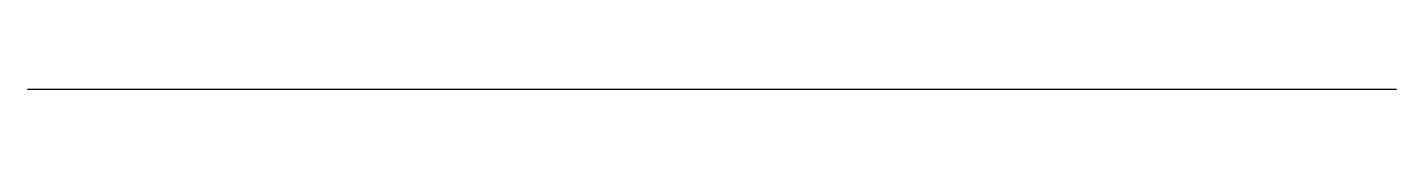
# Model space of a CAD drawing. Header units: metres. Extents: x 0 to 10, y 0 to 0.
import ezdxf

# ---------------------------------------------------------------- set-up
doc = ezdxf.new("R2010")
doc.units = ezdxf.units.M
doc.layers.add('S-HULL', color=7, linetype='Continuous')

msp = doc.modelspace()

# ---------------------------------------------------------------- linework, layer by layer
at = {"layer": 'S-HULL'}
msp.add_line((0, 0), (10, 0), dxfattribs=at)

doc.saveas('drawing.dxf')
